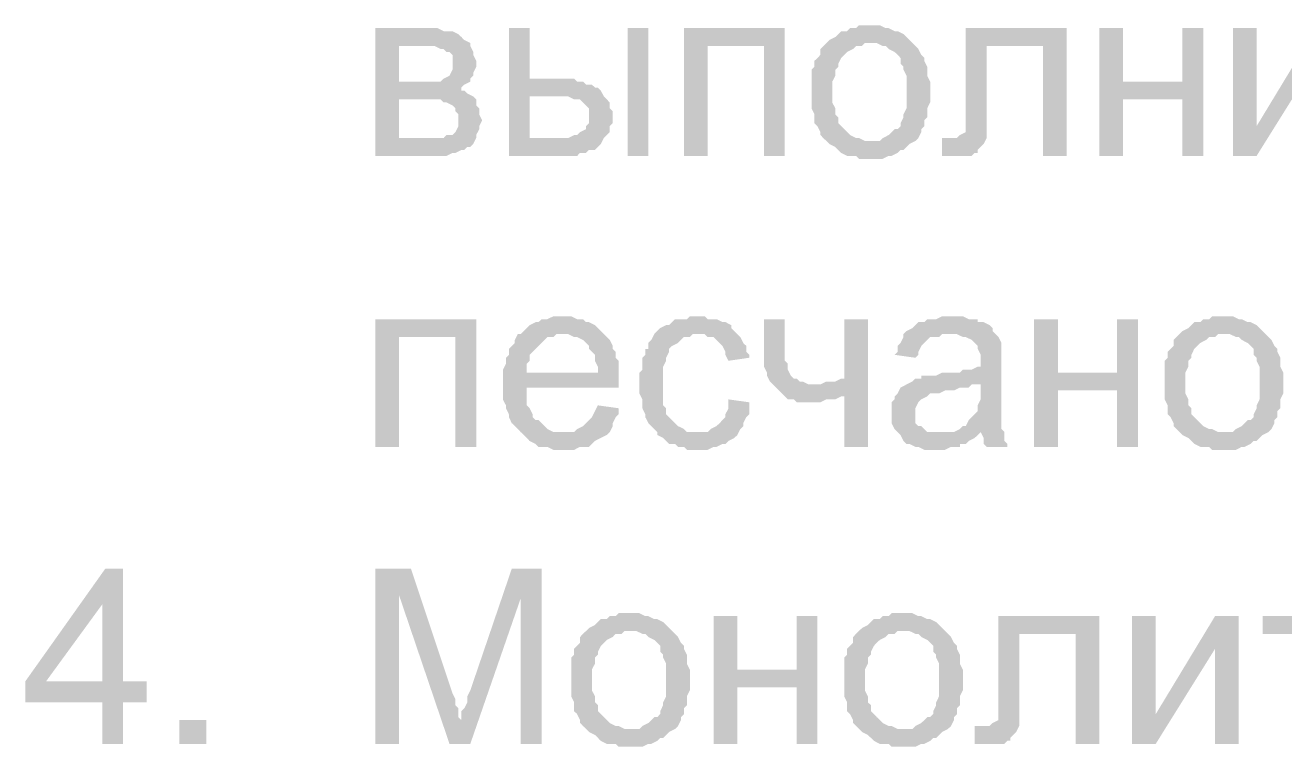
# Model space of a CAD drawing. Header units: millimetres. Extents: x -383313 to -161684, y -117025 to 99224.
# Drawn here: x -352565 to -350768, y -33632 to -32603 of the extents above; entities that cross this region are included whole.
import ezdxf

# ---------------------------------------------------------------- set-up
doc = ezdxf.new("R2010")
doc.units = ezdxf.units.MM
doc.header["$MEASUREMENT"] = 0
doc.layers.add('PDF_Solid Fills', color=7, linetype='Continuous')

# ---------------------------------------------------------------- blocks, each defined once
blk = doc.blocks.new('A$Cf5759c35')
at = {"layer": 'PDF_Solid Fills'}
for points in [[(7103.4, -14338.3), (7103.4, -14338.3), (7086.4, -14338.3), (7082.2, -14342.5), (7073.7, -14342.5), (7069.5, -14346.8), (7061, -14346.8), (7056.8, -14351), (7052.6, -14355.2), (7044.1, -14359.5), (7044.1, -14359.5), (7039.9, -14363.7), (7103.4, -14363.7), (7103.4, -14363.7), (7111.8, -14363.7), (7120.3, -14367.9), (7124.5, -14367.9), (7128.8, -14372.2), (7137.2, -14376.4), (7141.5, -14380.6), (7145.7, -14384.9), (7145.7, -14393.3), (7149.9, -14397.6), (7149.9, -14401.8), (7154.2, -14410.3), (7154.2, -14418.7), (7154.2, -14423), (7154.2, -14431.4), (7154.2, -14435.7), (7154.2, -14444.1), (7154.2, -14452.6), (7154.2, -14456.8), (7149.9, -14465.3), (7149.9, -14469.5), (7145.7, -14478), (7145.7, -14482.2), (7141.5, -14486.5), (7137.2, -14486.5), (7133, -14490.7), (7128.8, -14494.9), (7120.3, -14499.2), (7116.1, -14503.4), (7107.6, -14503.4), (7103.4, -14503.4), (7039.9, -14503.4), (7044.1, -14507.6), (7052.6, -14511.9), (7056.8, -14516.1), (7061, -14520.3), (7069.5, -14524.6), (7073.7, -14524.6), (7082.2, -14524.6), (7086.4, -14528.8), (7094.9, -14528.8), (7103.4, -14528.8), (7107.6, -14528.8), (7111.8, -14528.8), (7120.3, -14528.8), (7128.8, -14524.6), (7133, -14524.6), (7141.5, -14520.3), (7145.7, -14516.1), (7149.9, -14516.1), (7154.2, -14511.9), (7158.4, -14507.6), (7166.9, -14503.4), (7171.1, -14499.2), (7175.3, -14490.7), (7175.3, -14486.5), (7175.3, -14486.5), (7179.6, -14482.2), (7179.6, -14473.8), (7183.8, -14469.5), (7183.8, -14461.1), (7183.8, -14456.8), (7188, -14448.4), (7188, -14439.9), (7188, -14431.4), (7188, -14427.2), (7188, -14418.7), (7183.8, -14410.3), (7183.8, -14401.8), (7183.8, -14397.6), (7179.6, -14389.1), (7179.6, -14384.9), (7175.3, -14380.6), (7171.1, -14372.2), (7166.9, -14367.9), (7162.6, -14363.7), (7158.4, -14359.5), (7154.2, -14355.2), (7149.9, -14351), (7141.5, -14346.8), (7137.2, -14346.8), (7128.8, -14342.5), (7124.5, -14342.5), (7116.1, -14338.3), (7111.8, -14338.3)], [(6468.4, -14342.5), (6396.4, -14342.5), (6396.4, -14524.6), (6498, -14524.6), (6506.5, -14520.3), (6510.7, -14520.3), (6519.2, -14516.1), (6523.4, -14516.1), (6527.6, -14511.9), (6531.9, -14511.9), (6536.1, -14507.6), (6540.3, -14499.2), (6430.3, -14499.2), (6430.3, -14444.1), (6468.4, -14444.1), (6536.1, -14439.9), (6527.6, -14435.7), (6523.4, -14431.4), (6519.2, -14431.4), (6519.2, -14427.2), (6523.4, -14423), (6430.3, -14418.7), (6430.3, -14367.9), (6464.1, -14367.9), (6531.9, -14363.7), (6523.4, -14359.5), (6519.2, -14355.2), (6514.9, -14351), (6506.5, -14346.8), (6506.5, -14346.8), (6498, -14346.8), (6493.8, -14346.8), (6485.3, -14342.5), (6476.8, -14342.5)], [(6616.5, -14342.5), (6586.9, -14342.5), (6586.9, -14524.6), (6684.3, -14524.6), (6688.5, -14520.3), (6697, -14520.3), (6701.2, -14516.1), (6709.7, -14516.1), (6713.9, -14511.9), (6718.1, -14507.6), (6718.1, -14507.6), (6722.4, -14499.2), (6616.5, -14499.2), (6616.5, -14439.9), (6650.4, -14439.9), (6722.4, -14439.9), (6718.1, -14431.4), (6713.9, -14427.2), (6709.7, -14427.2), (6705.4, -14423), (6697, -14423), (6692.7, -14418.7), (6684.3, -14418.7), (6680, -14414.5), (6671.6, -14414.5), (6663.1, -14414.5), (6654.6, -14414.5), (6616.5, -14414.5)], [(6980.6, -14342.5), (6836.7, -14342.5), (6836.7, -14524.6), (6870.5, -14524.6), (6870.5, -14367.9), (6951, -14367.9)], [(7382.8, -14342.5), (7238.8, -14342.5), (7238.8, -14490.7), (7238.8, -14490.7), (7230.4, -14494.9), (7230.4, -14494.9), (7226.1, -14499.2), (7217.7, -14499.2), (7205, -14499.2), (7205, -14524.6), (7209.2, -14524.6), (7217.7, -14524.6), (7221.9, -14524.6), (7230.4, -14524.6), (7230.4, -14524.6), (7238.8, -14524.6), (7247.3, -14524.6), (7251.5, -14520.3), (7255.8, -14520.3), (7255.8, -14516.1), (7260, -14511.9), (7264.2, -14507.6), (7268.5, -14499.2), (7268.5, -14494.9), (7268.5, -14490.7), (7268.5, -14486.5), (7268.5, -14478), (7268.5, -14469.5), (7268.5, -14461.1), (7268.5, -14367.9), (7348.9, -14367.9)], [(7463.2, -14342.5), (7429.3, -14342.5), (7429.3, -14524.6), (7463.2, -14524.6), (7463.2, -14444.1), (7547.9, -14444.1), (7463.2, -14418.7)], [(7577.5, -14342.5), (7547.9, -14342.5), (7547.9, -14418.7), (7463.2, -14418.7), (7547.9, -14444.1), (7547.9, -14524.6), (7577.5, -14524.6)], [(7772.2, -14342.5), (7738.4, -14342.5), (7653.7, -14482.2), (7619.8, -14524.6), (7653.7, -14524.6), (7738.4, -14389.1)], [(6531.9, -14363.7), (6464.1, -14367.9), (6464.1, -14367.9), (6481.1, -14367.9), (6489.5, -14372.2), (6493.8, -14372.2), (6498, -14376.4), (6502.2, -14376.4), (6506.5, -14380.6), (6506.5, -14389.1), (6506.5, -14393.3), (6506.5, -14397.6), (6506.5, -14401.8), (6502.2, -14410.3), (6502.2, -14410.3), (6493.8, -14414.5), (6489.5, -14418.7), (6485.3, -14418.7), (6476.8, -14418.7), (6472.6, -14418.7), (6459.9, -14418.7), (6430.3, -14418.7), (6523.4, -14423), (6531.9, -14418.7), (6531.9, -14414.5), (6536.1, -14410.3), (6536.1, -14406), (6540.3, -14397.6), (6540.3, -14393.3), (6540.3, -14389.1), (6536.1, -14380.6), (6536.1, -14376.4), (6531.9, -14367.9)], [(7039.9, -14363.7), (7035.6, -14367.9), (7031.4, -14372.2), (7031.4, -14380.6), (7027.2, -14384.9), (7022.9, -14389.1), (7022.9, -14397.6), (7018.7, -14401.8), (7018.7, -14410.3), (7018.7, -14418.7), (7018.7, -14427.2), (7018.7, -14435.7), (7018.7, -14435.7), (7018.7, -14444.1), (7018.7, -14452.6), (7018.7, -14456.8), (7022.9, -14465.3), (7022.9, -14473.8), (7022.9, -14478), (7027.2, -14482.2), (7031.4, -14490.7), (7031.4, -14494.9), (7035.6, -14499.2), (7039.9, -14503.4), (7103.4, -14503.4), (7099.1, -14503.4), (7094.9, -14503.4), (7086.4, -14499.2), (7082.2, -14499.2), (7073.7, -14494.9), (7069.5, -14490.7), (7065.3, -14486.5), (7065.3, -14486.5), (7061, -14482.2), (7056.8, -14478), (7056.8, -14469.5), (7052.6, -14465.3), (7052.6, -14456.8), (7048.3, -14448.4), (7048.3, -14444.1), (7048.3, -14435.7), (7048.3, -14431.4), (7048.3, -14423), (7048.3, -14418.7), (7052.6, -14410.3), (7052.6, -14401.8), (7056.8, -14397.6), (7056.8, -14393.3), (7061, -14384.9), (7065.3, -14380.6), (7065.3, -14380.6), (7069.5, -14376.4), (7078, -14372.2), (7082.2, -14367.9), (7090.7, -14367.9), (7094.9, -14363.7), (7103.4, -14363.7)], [(6536.1, -14439.9), (6468.4, -14444.1), (6468.4, -14444.1), (6489.5, -14444.1), (6493.8, -14448.4), (6498, -14448.4), (6506.5, -14452.6), (6510.7, -14456.8), (6510.7, -14461.1), (6514.9, -14465.3), (6514.9, -14473.8), (6514.9, -14478), (6514.9, -14482.2), (6510.7, -14490.7), (6506.5, -14494.9), (6502.2, -14494.9), (6498, -14494.9), (6493.8, -14499.2), (6485.3, -14499.2), (6476.8, -14499.2), (6468.4, -14499.2), (6430.3, -14499.2), (6540.3, -14499.2), (6540.3, -14494.9), (6544.6, -14486.5), (6544.6, -14482.2), (6548.8, -14473.8), (6548.8, -14473.8), (6544.6, -14465.3), (6544.6, -14456.8), (6540.3, -14452.6), (6540.3, -14444.1)], [(6722.4, -14439.9), (6650.4, -14439.9), (6671.6, -14439.9), (6680, -14444.1), (6684.3, -14444.1), (6688.5, -14444.1), (6692.7, -14448.4), (6697, -14452.6), (6701.2, -14456.8), (6701.2, -14465.3), (6701.2, -14469.5), (6701.2, -14469.5), (6701.2, -14478), (6697, -14482.2), (6697, -14486.5), (6688.5, -14490.7), (6688.5, -14490.7), (6684.3, -14494.9), (6680, -14494.9), (6671.6, -14499.2), (6667.3, -14499.2), (6658.9, -14499.2), (6646.2, -14499.2), (6616.5, -14499.2), (6722.4, -14499.2), (6726.6, -14494.9), (6730.8, -14490.7), (6730.8, -14482.2), (6735.1, -14478), (6735.1, -14469.5), (6735.1, -14469.5), (6735.1, -14461.1), (6730.8, -14456.8), (6730.8, -14448.4), (6726.6, -14444.1)], [(6663.1, -14753.2), (6663.1, -14753.2), (6650.4, -14753.2), (6641.9, -14757.4), (6633.5, -14757.4), (6629.2, -14761.6), (6625, -14761.6), (6616.5, -14765.9), (6612.3, -14770.1), (6608.1, -14774.3), (6603.8, -14778.6), (6663.1, -14778.6), (6667.3, -14778.6), (6671.6, -14778.6), (6680, -14782.8), (6684.3, -14782.8), (6692.7, -14787), (6697, -14791.3), (6701.2, -14795.5), (6701.2, -14799.7), (6705.4, -14804), (6709.7, -14808.2), (6709.7, -14816.7), (6713.9, -14825.1), (6713.9, -14833.6), (6612.3, -14833.6), (6743.5, -14833.6), (6743.5, -14825.1), (6743.5, -14816.7), (6739.3, -14812.4), (6739.3, -14804), (6735.1, -14799.7), (6735.1, -14795.5), (6730.8, -14787), (6726.6, -14782.8), (6722.4, -14778.6), (6718.1, -14774.3), (6713.9, -14770.1), (6709.7, -14765.9), (6701.2, -14761.6), (6697, -14761.6), (6692.7, -14757.4), (6684.3, -14757.4), (6675.8, -14753.2), (6671.6, -14753.2)], [(6857.8, -14753.2), (6845.1, -14753.2), (6840.9, -14757.4), (6824, -14757.4), (6819.7, -14761.6), (6815.5, -14765.9), (6811.3, -14765.9), (6802.8, -14770.1), (6798.6, -14774.3), (6794.3, -14778.6), (6790.1, -14787), (6785.9, -14791.3), (6785.9, -14799.7), (6781.6, -14799.7), (6781.6, -14808.2), (6777.4, -14812.4), (6777.4, -14820.9), (6777.4, -14829.4), (6773.2, -14833.6), (6773.2, -14842.1), (6773.2, -14850.5), (6773.2, -14859), (6773.2, -14863.2), (6777.4, -14871.7), (6777.4, -14880.2), (6777.4, -14884.4), (6781.6, -14892.9), (6781.6, -14897.1), (6785.9, -14905.6), (6790.1, -14909.8), (6794.3, -14914), (6798.6, -14918.3), (6857.8, -14918.3), (6853.6, -14918.3), (6849.4, -14918.3), (6840.9, -14918.3), (6836.7, -14914), (6828.2, -14909.8), (6824, -14905.6), (6819.7, -14901.3), (6819.7, -14901.3), (6815.5, -14897.1), (6811.3, -14892.9), (6811.3, -14884.4), (6807, -14880.2), (6807, -14871.7), (6807, -14867.5), (6807, -14859), (6807, -14850.5), (6807, -14846.3), (6807, -14837.8), (6807, -14829.4), (6807, -14825.1), (6811.3, -14816.7), (6811.3, -14812.4), (6815.5, -14804), (6815.5, -14799.7), (6819.7, -14795.5), (6819.7, -14795.5), (6828.2, -14791.3), (6832.4, -14787), (6836.7, -14782.8), (6845.1, -14782.8), (6849.4, -14778.6), (6857.8, -14778.6), (6912.9, -14778.6), (6908.6, -14774.3), (6904.4, -14770.1), (6904.4, -14765.9), (6895.9, -14761.6), (6891.7, -14761.6), (6883.2, -14757.4), (6879, -14757.4), (6870.5, -14757.4), (6866.3, -14753.2)], [(7221.9, -14753.2), (7221.9, -14753.2), (7205, -14753.2), (7196.5, -14757.4), (7192.3, -14757.4), (7183.8, -14757.4), (7179.6, -14761.6), (7171.1, -14761.6), (7166.9, -14765.9), (7162.6, -14770.1), (7154.2, -14774.3), (7149.9, -14778.6), (7213.4, -14778.6), (7217.7, -14778.6), (7226.1, -14778.6), (7234.6, -14782.8), (7238.8, -14782.8), (7247.3, -14787), (7251.5, -14791.3), (7251.5, -14791.3), (7255.8, -14795.5), (7255.8, -14799.7), (7260, -14808.2), (7260, -14816.7), (7260, -14816.7), (7260, -14825.1), (7255.8, -14825.1), (7247.3, -14829.4), (7243.1, -14829.4), (7234.6, -14829.4), (7230.4, -14833.6), (7221.9, -14833.6), (7213.4, -14833.6), (7205, -14833.6), (7196.5, -14837.8), (7188, -14837.8), (7183.8, -14837.8), (7175.3, -14837.8), (7175.3, -14842.1), (7166.9, -14842.1), (7162.6, -14846.3), (7260, -14850.5), (7260, -14859), (7260, -14863.2), (7260, -14871.7), (7255.8, -14880.2), (7255.8, -14884.4), (7255.8, -14888.6), (7251.5, -14892.9), (7247.3, -14897.1), (7243.1, -14901.3), (7238.8, -14909.8), (7234.6, -14909.8), (7230.4, -14914), (7221.9, -14918.3), (7260, -14918.3), (7260, -14918.3), (7264.2, -14926.7), (7264.2, -14935.2), (7268.5, -14939.4), (7298.1, -14939.4), (7298.1, -14935.2), (7293.9, -14931), (7293.9, -14922.5), (7293.9, -14918.3), (7289.6, -14914), (7289.6, -14909.8), (7289.6, -14905.6), (7289.6, -14901.3), (7289.6, -14892.9), (7289.6, -14884.4), (7289.6, -14875.9), (7289.6, -14863.2), (7289.6, -14820.9), (7289.6, -14820.9), (7289.6, -14812.4), (7289.6, -14804), (7289.6, -14799.7), (7289.6, -14795.5), (7289.6, -14791.3), (7285.4, -14782.8), (7281.2, -14778.6), (7276.9, -14774.3), (7276.9, -14770.1), (7272.7, -14765.9), (7264.2, -14761.6), (7255.8, -14761.6), (7255.8, -14757.4), (7247.3, -14757.4), (7243.1, -14757.4), (7234.6, -14753.2), (7226.1, -14753.2)], [(7607.1, -14753.2), (7607.1, -14753.2), (7590.2, -14753.2), (7586, -14757.4), (7577.5, -14757.4), (7573.3, -14761.6), (7564.8, -14761.6), (7560.6, -14765.9), (7556.3, -14770.1), (7547.9, -14774.3), (7547.9, -14774.3), (7543.6, -14778.6), (7607.1, -14778.6), (7607.1, -14778.6), (7615.6, -14778.6), (7624.1, -14782.8), (7628.3, -14782.8), (7632.5, -14787), (7641, -14791.3), (7645.2, -14795.5), (7649.5, -14799.7), (7649.5, -14808.2), (7653.7, -14812.4), (7653.7, -14816.7), (7657.9, -14825.1), (7657.9, -14833.6), (7657.9, -14837.8), (7657.9, -14846.3), (7657.9, -14850.5), (7657.9, -14859), (7657.9, -14867.5), (7657.9, -14871.7), (7653.7, -14880.2), (7653.7, -14884.4), (7649.5, -14892.9), (7649.5, -14897.1), (7645.2, -14901.3), (7641, -14901.3), (7636.8, -14905.6), (7632.5, -14909.8), (7624.1, -14914), (7619.8, -14918.3), (7611.4, -14918.3), (7607.1, -14918.3), (7543.6, -14918.3), (7547.9, -14922.5), (7556.3, -14926.7), (7560.6, -14931), (7564.8, -14935.2), (7573.3, -14939.4), (7577.5, -14939.4), (7586, -14939.4), (7590.2, -14943.7), (7598.7, -14943.7), (7607.1, -14943.7), (7611.4, -14943.7), (7615.6, -14943.7), (7624.1, -14943.7), (7632.5, -14939.4), (7636.8, -14939.4), (7645.2, -14935.2), (7649.5, -14931), (7653.7, -14931), (7657.9, -14926.7), (7662.2, -14922.5), (7670.6, -14918.3), (7674.9, -14914), (7679.1, -14905.6), (7679.1, -14901.3), (7679.1, -14901.3), (7683.3, -14897.1), (7683.3, -14888.6), (7687.6, -14884.4), (7687.6, -14875.9), (7687.6, -14871.7), (7691.8, -14863.2), (7691.8, -14854.8), (7691.8, -14846.3), (7691.8, -14842.1), (7691.8, -14833.6), (7687.6, -14825.1), (7687.6, -14816.7), (7687.6, -14812.4), (7683.3, -14804), (7683.3, -14799.7), (7679.1, -14795.5), (7674.9, -14787), (7670.6, -14782.8), (7666.4, -14778.6), (7662.2, -14774.3), (7657.9, -14770.1), (7653.7, -14765.9), (7645.2, -14761.6), (7641, -14761.6), (7632.5, -14757.4), (7628.3, -14757.4), (7619.8, -14753.2), (7615.6, -14753.2)], [(6540.3, -14757.4), (6396.4, -14757.4), (6396.4, -14939.4), (6430.3, -14939.4), (6430.3, -14782.8), (6510.7, -14782.8)], [(6980.6, -14757.4), (6951, -14757.4), (6951, -14825.1), (6955.2, -14833.6), (6955.2, -14837.8), (6959.4, -14846.3), (6963.7, -14850.5), (7022.9, -14850.5), (7014.5, -14850.5), (7006, -14846.3), (7001.8, -14846.3), (6997.5, -14842.1), (6993.3, -14842.1), (6989.1, -14837.8), (6984.8, -14829.4), (6984.8, -14825.1), (6984.8, -14820.9), (6980.6, -14816.7), (6980.6, -14808.2), (6980.6, -14799.7), (6980.6, -14791.3)], [(7099.1, -14757.4), (7065.3, -14757.4), (7065.3, -14842.1), (7061, -14842.1), (7052.6, -14846.3), (7044.1, -14846.3), (7039.9, -14846.3), (7031.4, -14850.5), (7027.2, -14850.5), (7022.9, -14850.5), (6963.7, -14850.5), (6967.9, -14854.8), (6972.1, -14859), (6976.4, -14863.2), (7065.3, -14867.5), (7065.3, -14939.4), (7099.1, -14939.4)], [(7370.1, -14757.4), (7336.2, -14757.4), (7336.2, -14939.4), (7370.1, -14939.4), (7370.1, -14859), (7454.7, -14859), (7370.1, -14833.6)], [(7484.4, -14757.4), (7454.7, -14757.4), (7454.7, -14833.6), (7370.1, -14833.6), (7454.7, -14859), (7454.7, -14939.4), (7484.4, -14939.4)], [(6603.8, -14778.6), (6599.6, -14778.6), (6595.4, -14787), (6595.4, -14791.3), (6591.1, -14795.5), (6586.9, -14799.7), (6586.9, -14808.2), (6582.7, -14812.4), (6582.7, -14820.9), (6578.4, -14829.4), (6578.4, -14833.6), (6578.4, -14842.1), (6578.4, -14850.5), (6578.4, -14859), (6578.4, -14863.2), (6578.4, -14871.7), (6582.7, -14880.2), (6582.7, -14884.4), (6586.9, -14892.9), (6586.9, -14897.1), (6591.1, -14905.6), (6595.4, -14909.8), (6599.6, -14914), (6603.8, -14918.3), (6663.1, -14918.3), (6663.1, -14918.3), (6654.6, -14918.3), (6650.4, -14918.3), (6641.9, -14914), (6637.7, -14909.8), (6633.5, -14905.6), (6629.2, -14901.3), (6625, -14901.3), (6620.8, -14897.1), (6620.8, -14892.9), (6616.5, -14884.4), (6612.3, -14880.2), (6612.3, -14871.7), (6612.3, -14863.2), (6612.3, -14854.8), (6743.5, -14854.8), (6743.5, -14854.8), (6743.5, -14850.5), (6743.5, -14842.1), (6743.5, -14833.6), (6612.3, -14833.6), (6612.3, -14829.4), (6612.3, -14820.9), (6616.5, -14816.7), (6616.5, -14808.2), (6620.8, -14804), (6625, -14799.7), (6629.2, -14795.5), (6633.5, -14791.3), (6637.7, -14787), (6641.9, -14782.8), (6650.4, -14782.8), (6654.6, -14778.6), (6663.1, -14778.6)], [(6912.9, -14778.6), (6857.8, -14778.6), (6866.3, -14778.6), (6870.5, -14782.8), (6879, -14782.8), (6883.2, -14787), (6887.5, -14791.3), (6891.7, -14795.5), (6895.9, -14804), (6895.9, -14808.2), (6900.2, -14816.7), (6929.8, -14812.4), (6929.8, -14808.2), (6925.6, -14804), (6925.6, -14795.5), (6921.3, -14791.3), (6917.1, -14782.8)], [(7149.9, -14778.6), (7149.9, -14782.8), (7145.7, -14791.3), (7141.5, -14795.5), (7141.5, -14804), (7137.2, -14808.2), (7166.9, -14812.4), (7171.1, -14808.2), (7171.1, -14804), (7175.3, -14795.5), (7179.6, -14791.3), (7183.8, -14787), (7188, -14782.8), (7192.3, -14782.8), (7200.7, -14782.8), (7205, -14778.6), (7213.4, -14778.6)], [(7543.6, -14778.6), (7539.4, -14782.8), (7535.2, -14787), (7535.2, -14795.5), (7530.9, -14799.7), (7526.7, -14804), (7526.7, -14812.4), (7522.5, -14816.7), (7522.5, -14825.1), (7522.5, -14833.6), (7522.5, -14842.1), (7522.5, -14850.5), (7522.5, -14850.5), (7522.5, -14859), (7522.5, -14867.5), (7522.5, -14871.7), (7526.7, -14880.2), (7526.7, -14888.6), (7526.7, -14892.9), (7530.9, -14897.1), (7535.2, -14905.6), (7535.2, -14909.8), (7539.4, -14914), (7543.6, -14918.3), (7607.1, -14918.3), (7602.9, -14918.3), (7598.7, -14918.3), (7590.2, -14914), (7586, -14914), (7577.5, -14909.8), (7573.3, -14905.6), (7569, -14901.3), (7569, -14901.3), (7564.8, -14897.1), (7560.6, -14892.9), (7560.6, -14884.4), (7556.3, -14880.2), (7556.3, -14871.7), (7552.1, -14863.2), (7552.1, -14859), (7552.1, -14850.5), (7552.1, -14846.3), (7552.1, -14837.8), (7552.1, -14833.6), (7556.3, -14825.1), (7556.3, -14816.7), (7560.6, -14812.4), (7560.6, -14808.2), (7564.8, -14799.7), (7569, -14795.5), (7569, -14795.5), (7573.3, -14791.3), (7581.7, -14787), (7586, -14782.8), (7594.4, -14782.8), (7598.7, -14778.6), (7607.1, -14778.6)], [(7162.6, -14846.3), (7154.2, -14850.5), (7154.2, -14850.5), (7145.7, -14854.8), (7141.5, -14863.2), (7137.2, -14867.5), (7137.2, -14871.7), (7133, -14875.9), (7133, -14884.4), (7133, -14892.9), (7133, -14892.9), (7133, -14901.3), (7133, -14905.6), (7137.2, -14914), (7141.5, -14918.3), (7145.7, -14922.5), (7149.9, -14931), (7149.9, -14931), (7154.2, -14935.2), (7158.4, -14935.2), (7166.9, -14939.4), (7171.1, -14939.4), (7179.6, -14943.7), (7188, -14943.7), (7196.5, -14943.7), (7200.7, -14943.7), (7209.2, -14943.7), (7217.7, -14939.4), (7221.9, -14939.4), (7230.4, -14939.4), (7230.4, -14935.2), (7238.8, -14935.2), (7243.1, -14931), (7251.5, -14926.7), (7255.8, -14922.5), (7200.7, -14918.3), (7200.7, -14918.3), (7192.3, -14918.3), (7183.8, -14918.3), (7179.6, -14914), (7175.3, -14909.8), (7171.1, -14909.8), (7166.9, -14905.6), (7166.9, -14897.1), (7166.9, -14892.9), (7166.9, -14888.6), (7166.9, -14884.4), (7171.1, -14875.9), (7171.1, -14875.9), (7175.3, -14871.7), (7183.8, -14867.5), (7188, -14863.2), (7192.3, -14863.2), (7200.7, -14863.2), (7209.2, -14859), (7213.4, -14859), (7221.9, -14859), (7230.4, -14854.8), (7234.6, -14854.8), (7243.1, -14854.8), (7247.3, -14850.5), (7255.8, -14850.5), (7260, -14850.5)], [(6900.2, -14871.7), (6900.2, -14884.4), (6895.9, -14892.9), (6895.9, -14897.1), (6891.7, -14901.3), (6887.5, -14905.6), (6883.2, -14909.8), (6874.8, -14914), (6870.5, -14918.3), (6862.1, -14918.3), (6857.8, -14918.3), (6798.6, -14918.3), (6798.6, -14922.5), (6807, -14926.7), (6811.3, -14931), (6815.5, -14935.2), (6824, -14935.2), (6828.2, -14939.4), (6836.7, -14939.4), (6840.9, -14943.7), (6849.4, -14943.7), (6857.8, -14943.7), (6862.1, -14943.7), (6870.5, -14943.7), (6879, -14939.4), (6883.2, -14939.4), (6891.7, -14935.2), (6895.9, -14935.2), (6900.2, -14931), (6908.6, -14926.7), (6908.6, -14926.7), (6912.9, -14922.5), (6917.1, -14914), (6921.3, -14909.8), (6921.3, -14905.6), (6925.6, -14897.1), (6929.8, -14892.9), (6929.8, -14884.4), (6929.8, -14875.9)], [(6976.4, -14863.2), (6980.6, -14867.5), (6984.8, -14871.7), (6993.3, -14871.7), (6997.5, -14875.9), (7006, -14875.9), (7014.5, -14875.9), (7018.7, -14875.9), (7022.9, -14875.9), (7031.4, -14875.9), (7039.9, -14871.7), (7044.1, -14871.7), (7052.6, -14871.7), (7061, -14867.5), (7065.3, -14867.5)], [(6713.9, -14880.2), (6713.9, -14880.2), (6709.7, -14888.6), (6705.4, -14897.1), (6701.2, -14901.3), (6697, -14905.6), (6692.7, -14909.8), (6692.7, -14909.8), (6684.3, -14914), (6680, -14918.3), (6671.6, -14918.3), (6663.1, -14918.3), (6603.8, -14918.3), (6603.8, -14918.3), (6608.1, -14922.5), (6612.3, -14926.7), (6616.5, -14931), (6625, -14935.2), (6629.2, -14939.4), (6637.7, -14939.4), (6641.9, -14939.4), (6650.4, -14943.7), (6658.9, -14943.7), (6663.1, -14943.7), (6663.1, -14943.7), (6671.6, -14943.7), (6680, -14943.7), (6688.5, -14939.4), (6692.7, -14939.4), (6701.2, -14939.4), (6705.4, -14935.2), (6709.7, -14931), (6718.1, -14926.7), (6718.1, -14926.7), (6726.6, -14922.5), (6730.8, -14918.3), (6735.1, -14909.8), (6735.1, -14905.6), (6739.3, -14897.1), (6743.5, -14892.9), (6743.5, -14884.4)], [(6036.6, -15113), (6011.2, -15113), (5896.9, -15273.9), (5896.9, -15303.5), (6006.9, -15303.5), (6006.9, -15362.8), (6036.6, -15362.8), (6036.6, -15303.5), (6070.4, -15303.5), (6070.4, -15273.9), (6036.6, -15273.9), (5926.5, -15273.9), (6006.9, -15163.8)], [(6036.6, -15113), (6006.9, -15163.8), (6006.9, -15273.9), (5926.5, -15273.9), (6036.6, -15273.9)], [(6447.2, -15113), (6396.4, -15113), (6396.4, -15362.8), (6430.3, -15362.8), (6430.3, -15151.1)], [(6447.2, -15113), (6430.3, -15151.1), (6502.2, -15362.8), (6519.2, -15328.9), (6514.9, -15324.7), (6514.9, -15320.4), (6514.9, -15312), (6510.7, -15307.7), (6510.7, -15299.3), (6506.5, -15290.8)], [(6633.5, -15113), (6591.1, -15113), (6531.9, -15286.6), (6531.9, -15286.6), (6527.6, -15295), (6527.6, -15303.5), (6523.4, -15312), (6519.2, -15316.2), (6519.2, -15320.4), (6519.2, -15328.9), (6502.2, -15362.8), (6531.9, -15362.8), (6603.8, -15155.3)], [(6760.5, -15176.5), (6760.5, -15176.5), (6743.5, -15176.5), (6739.3, -15180.7), (6730.8, -15180.7), (6726.6, -15185), (6718.1, -15185), (6713.9, -15189.2), (6709.7, -15193.4), (6701.2, -15197.7), (6701.2, -15197.7), (6697, -15201.9), (6760.5, -15201.9), (6760.5, -15201.9), (6768.9, -15201.9), (6777.4, -15206.1), (6781.6, -15206.1), (6785.9, -15210.4), (6794.3, -15214.6), (6798.6, -15218.8), (6802.8, -15223.1), (6802.8, -15231.5), (6807, -15235.8), (6807, -15240), (6811.3, -15248.5), (6811.3, -15256.9), (6811.3, -15261.2), (6811.3, -15269.6), (6811.3, -15273.9), (6811.3, -15282.3), (6811.3, -15290.8), (6811.3, -15295), (6807, -15303.5), (6807, -15307.7), (6802.8, -15316.2), (6802.8, -15320.4), (6798.6, -15324.7), (6794.3, -15324.7), (6790.1, -15328.9), (6785.9, -15333.1), (6777.4, -15337.4), (6773.2, -15341.6), (6764.7, -15341.6), (6760.5, -15341.6), (6697, -15341.6), (6701.2, -15345.8), (6709.7, -15350.1), (6713.9, -15354.3), (6718.1, -15358.5), (6726.6, -15362.8), (6730.8, -15362.8), (6739.3, -15362.8), (6743.5, -15367), (6752, -15367), (6760.5, -15367), (6764.7, -15367), (6768.9, -15367), (6777.4, -15367), (6785.9, -15362.8), (6790.1, -15362.8), (6798.6, -15358.5), (6802.8, -15354.3), (6807, -15354.3), (6811.3, -15350.1), (6815.5, -15345.8), (6824, -15341.6), (6828.2, -15337.4), (6832.4, -15328.9), (6832.4, -15324.7), (6832.4, -15324.7), (6836.7, -15320.4), (6836.7, -15312), (6840.9, -15307.7), (6840.9, -15299.3), (6840.9, -15295), (6845.1, -15286.6), (6845.1, -15278.1), (6845.1, -15269.6), (6845.1, -15265.4), (6845.1, -15256.9), (6840.9, -15248.5), (6840.9, -15240), (6840.9, -15235.8), (6836.7, -15227.3), (6836.7, -15223.1), (6832.4, -15218.8), (6828.2, -15210.4), (6824, -15206.1), (6819.7, -15201.9), (6815.5, -15197.7), (6811.3, -15193.4), (6807, -15189.2), (6798.6, -15185), (6794.3, -15185), (6785.9, -15180.7), (6781.6, -15180.7), (6773.2, -15176.5), (6768.9, -15176.5)], [(6912.9, -15180.7), (6879, -15180.7), (6879, -15362.8), (6912.9, -15362.8), (6912.9, -15282.3), (6997.5, -15282.3), (6912.9, -15256.9)], [(7027.2, -15180.7), (6997.5, -15180.7), (6997.5, -15256.9), (6912.9, -15256.9), (6997.5, -15282.3), (6997.5, -15362.8), (7027.2, -15362.8)], [(7149.9, -15176.5), (7149.9, -15176.5), (7133, -15176.5), (7128.8, -15180.7), (7120.3, -15180.7), (7116.1, -15185), (7107.6, -15185), (7103.4, -15189.2), (7099.1, -15193.4), (7090.7, -15197.7), (7090.7, -15197.7), (7086.4, -15201.9), (7149.9, -15201.9), (7149.9, -15201.9), (7158.4, -15201.9), (7166.9, -15206.1), (7171.1, -15206.1), (7175.3, -15210.4), (7183.8, -15214.6), (7188, -15218.8), (7192.3, -15223.1), (7192.3, -15231.5), (7196.5, -15235.8), (7196.5, -15240), (7200.7, -15248.5), (7200.7, -15256.9), (7200.7, -15261.2), (7200.7, -15269.6), (7200.7, -15273.9), (7200.7, -15282.3), (7200.7, -15290.8), (7200.7, -15295), (7196.5, -15303.5), (7196.5, -15307.7), (7192.3, -15316.2), (7192.3, -15320.4), (7188, -15324.7), (7183.8, -15324.7), (7179.6, -15328.9), (7175.3, -15333.1), (7166.9, -15337.4), (7162.6, -15341.6), (7154.2, -15341.6), (7149.9, -15341.6), (7086.4, -15341.6), (7090.7, -15345.8), (7099.1, -15350.1), (7103.4, -15354.3), (7107.6, -15358.5), (7116.1, -15362.8), (7120.3, -15362.8), (7128.8, -15362.8), (7133, -15367), (7141.5, -15367), (7149.9, -15367), (7154.2, -15367), (7158.4, -15367), (7166.9, -15367), (7175.3, -15362.8), (7179.6, -15362.8), (7188, -15358.5), (7192.3, -15354.3), (7196.5, -15354.3), (7200.7, -15350.1), (7205, -15345.8), (7213.4, -15341.6), (7217.7, -15337.4), (7221.9, -15328.9), (7221.9, -15324.7), (7221.9, -15324.7), (7226.1, -15320.4), (7226.1, -15312), (7230.4, -15307.7), (7230.4, -15299.3), (7230.4, -15295), (7234.6, -15286.6), (7234.6, -15278.1), (7234.6, -15269.6), (7234.6, -15265.4), (7234.6, -15256.9), (7230.4, -15248.5), (7230.4, -15240), (7230.4, -15235.8), (7226.1, -15227.3), (7226.1, -15223.1), (7221.9, -15218.8), (7217.7, -15210.4), (7213.4, -15206.1), (7209.2, -15201.9), (7205, -15197.7), (7200.7, -15193.4), (7196.5, -15189.2), (7188, -15185), (7183.8, -15185), (7175.3, -15180.7), (7171.1, -15180.7), (7162.6, -15176.5), (7158.4, -15176.5)], [(7429.3, -15180.7), (7285.4, -15180.7), (7285.4, -15328.9), (7285.4, -15328.9), (7276.9, -15333.1), (7276.9, -15333.1), (7272.7, -15337.4), (7264.2, -15337.4), (7251.5, -15337.4), (7251.5, -15362.8), (7255.8, -15362.8), (7264.2, -15362.8), (7268.5, -15362.8), (7276.9, -15362.8), (7276.9, -15362.8), (7285.4, -15362.8), (7293.9, -15362.8), (7298.1, -15358.5), (7302.3, -15358.5), (7302.3, -15354.3), (7306.6, -15350.1), (7310.8, -15345.8), (7315, -15337.4), (7315, -15333.1), (7315, -15328.9), (7315, -15324.7), (7315, -15316.2), (7315, -15307.7), (7315, -15299.3), (7315, -15206.1), (7395.5, -15206.1)], [(7628.3, -15180.7), (7594.4, -15180.7), (7509.8, -15320.4), (7475.9, -15362.8), (7509.8, -15362.8), (7594.4, -15227.3)], [(7806.1, -15180.7), (7662.2, -15180.7), (7662.2, -15206.1), (7717.2, -15206.1), (7717.2, -15362.8), (7751.1, -15362.8), (7751.1, -15206.1), (7806.1, -15206.1)], [(6697, -15201.9), (6692.7, -15206.1), (6688.5, -15210.4), (6688.5, -15218.8), (6684.3, -15223.1), (6680, -15227.3), (6680, -15235.8), (6675.8, -15240), (6675.8, -15248.5), (6675.8, -15256.9), (6675.8, -15265.4), (6675.8, -15273.9), (6675.8, -15273.9), (6675.8, -15282.3), (6675.8, -15290.8), (6675.8, -15295), (6680, -15303.5), (6680, -15312), (6680, -15316.2), (6684.3, -15320.4), (6688.5, -15328.9), (6688.5, -15333.1), (6692.7, -15337.4), (6697, -15341.6), (6760.5, -15341.6), (6756.2, -15341.6), (6752, -15341.6), (6743.5, -15337.4), (6739.3, -15337.4), (6730.8, -15333.1), (6726.6, -15328.9), (6722.4, -15324.7), (6722.4, -15324.7), (6718.1, -15320.4), (6713.9, -15316.2), (6713.9, -15307.7), (6709.7, -15303.5), (6709.7, -15295), (6705.4, -15286.6), (6705.4, -15282.3), (6705.4, -15273.9), (6705.4, -15269.6), (6705.4, -15261.2), (6705.4, -15256.9), (6709.7, -15248.5), (6709.7, -15240), (6713.9, -15235.8), (6713.9, -15231.5), (6718.1, -15223.1), (6722.4, -15218.8), (6722.4, -15218.8), (6726.6, -15214.6), (6735.1, -15210.4), (6739.3, -15206.1), (6747.8, -15206.1), (6752, -15201.9), (6760.5, -15201.9)], [(7086.4, -15201.9), (7082.2, -15206.1), (7078, -15210.4), (7078, -15218.8), (7073.7, -15223.1), (7069.5, -15227.3), (7069.5, -15235.8), (7065.3, -15240), (7065.3, -15248.5), (7065.3, -15256.9), (7065.3, -15265.4), (7065.3, -15273.9), (7065.3, -15273.9), (7065.3, -15282.3), (7065.3, -15290.8), (7065.3, -15295), (7069.5, -15303.5), (7069.5, -15312), (7069.5, -15316.2), (7073.7, -15320.4), (7078, -15328.9), (7078, -15333.1), (7082.2, -15337.4), (7086.4, -15341.6), (7149.9, -15341.6), (7145.7, -15341.6), (7141.5, -15341.6), (7133, -15337.4), (7128.8, -15337.4), (7120.3, -15333.1), (7116.1, -15328.9), (7111.8, -15324.7), (7111.8, -15324.7), (7107.6, -15320.4), (7103.4, -15316.2), (7103.4, -15307.7), (7099.1, -15303.5), (7099.1, -15295), (7094.9, -15286.6), (7094.9, -15282.3), (7094.9, -15273.9), (7094.9, -15269.6), (7094.9, -15261.2), (7094.9, -15256.9), (7099.1, -15248.5), (7099.1, -15240), (7103.4, -15235.8), (7103.4, -15231.5), (7107.6, -15223.1), (7111.8, -15218.8), (7111.8, -15218.8), (7116.1, -15214.6), (7124.5, -15210.4), (7128.8, -15206.1), (7137.2, -15206.1), (7141.5, -15201.9), (7149.9, -15201.9)]]:
    blk.add_hatch(color=8, dxfattribs=at).paths.add_polyline_path(points)
at = {"layer": 'PDF_Solid Fills', "color": 8, "lineweight": 13}
for points in [[(6785.9, -14524.6), (6785.9, -14342.5), (6756.2, -14524.6), (6756.2, -14342.5)], [(6980.6, -14342.5), (6951, -14367.9), (6980.6, -14524.6), (6951, -14524.6)], [(7382.8, -14342.5), (7348.9, -14367.9), (7382.8, -14524.6), (7348.9, -14524.6)], [(7653.7, -14342.5), (7619.8, -14342.5), (7653.7, -14482.2), (7619.8, -14524.6)], [(6540.3, -14757.4), (6510.7, -14782.8), (6540.3, -14939.4), (6510.7, -14939.4)], [(7221.9, -14918.3), (7200.7, -14918.3), (7260, -14918.3), (7255.8, -14922.5)], [(6633.5, -15113), (6603.8, -15155.3), (6633.5, -15362.8), (6603.8, -15362.8)], [(7429.3, -15180.7), (7395.5, -15206.1), (7429.3, -15362.8), (7395.5, -15362.8)], [(7509.8, -15180.7), (7475.9, -15180.7), (7509.8, -15320.4), (7475.9, -15362.8)], [(7628.3, -15180.7), (7594.4, -15227.3), (7628.3, -15362.8), (7594.4, -15362.8)], [(6117, -15362.8), (6117, -15328.9), (6155.1, -15362.8), (6155.1, -15328.9)]]:
    blk.add_solid(points, dxfattribs=at)

msp = doc.modelspace()

# ---------------------------------------------------------------- block references
at = {"ltscale": 100}
msp.add_blockref('A$Cf5759c35', (-358461.97282, -18264.93104), dxfattribs=at)

doc.saveas('drawing.dxf')
